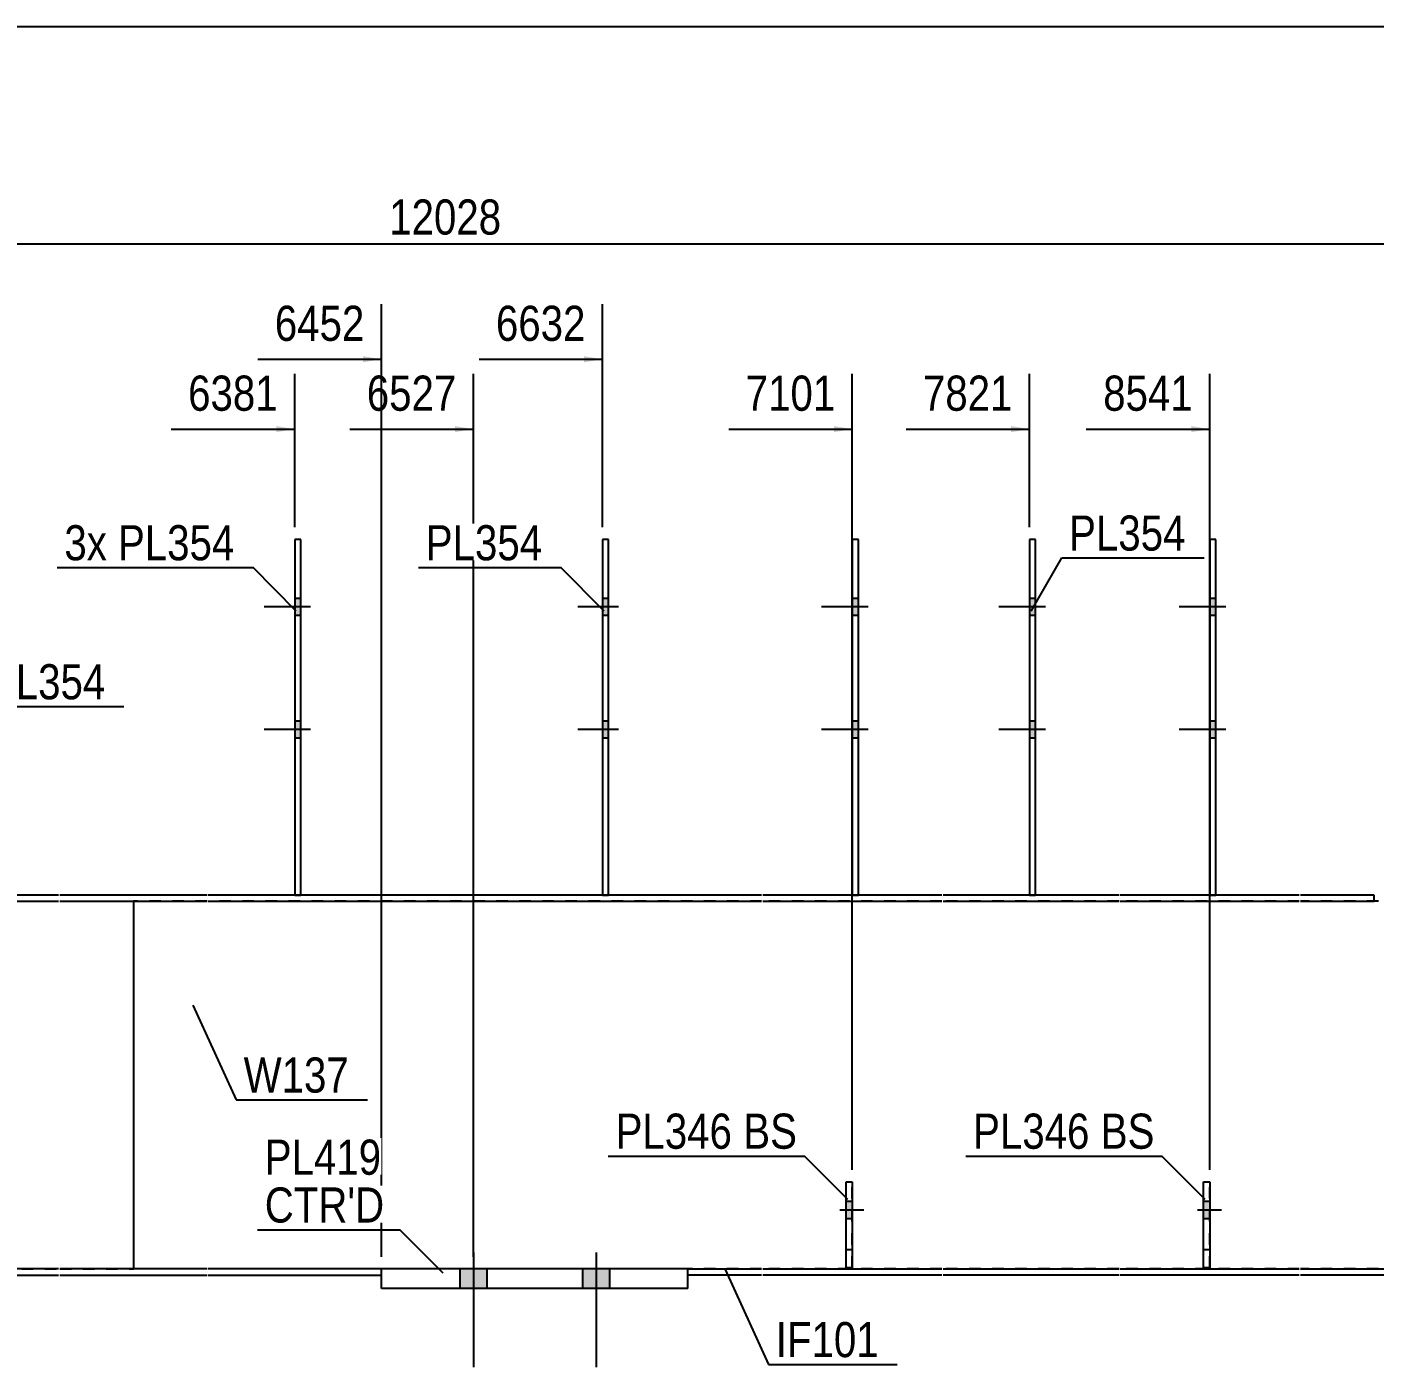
# Model space of a CAD drawing. Header units: millimetres. Extents: x -25 to 378, y -191 to 86.
# Drawn here: x 143 to 252.9, y -23 to 86.3 of the extents above; entities that cross this region are included whole.
import ezdxf

# ---------------------------------------------------------------- set-up
doc = ezdxf.new("R2010")
doc.units = ezdxf.units.MM
doc.linetypes.add('DXK_LINE_DOT1', pattern=[1.8814, 0.9407, -0.9407])
doc.linetypes.add('DXK_LINE_DOT2', pattern=[3.9198, 1.9599, -1.9599])
doc.styles.add('Arial Narrow', font='ARIALN.TTF', dxfattribs={"height": 0.2})

# ---------------------------------------------------------------- blocks, each defined once
blk = doc.blocks.new('Unknown-624479089-11088')
at = {"color": 5, "linetype": 'Continuous'}
blk.add_line((377.84, 86.32), (-22.16, 86.32), dxfattribs=at)
blk = doc.blocks.new('Part-624479089-6371 - 6350')
at = {"color": 2, "linetype": 'Continuous'}
for p, q in [((85.75, -15), (79.75, -15)), ((100.2, -15), (85.85, -15)), ((114.9, -15), (100.3, -15)), ((129.35, -15), (115, -15)), ((145.63, -15), (129.45, -15)), ((157.73, -15), (145.73, -15)), ((171.95, -15), (157.83, -15)), ((79.75, -15.5), (85.75, -15.5)), ((85.85, -15.5), (100.2, -15.5)), ((100.3, -15.5), (114.9, -15.5)), ((115, -15.5), (129.35, -15.5)), ((129.45, -15.5), (145.63, -15.5)), ((145.73, -15.5), (157.73, -15.5)), ((157.83, -15.5), (171.95, -15.5))]:
    blk.add_line(p, q, dxfattribs=at)
at = {"color": 7, "linetype": 'DXK_LINE_DOT1'}
for p, q in [((79.75, -15), (79.75, -15.5)), ((171.95, -15.5), (171.95, -15))]:
    blk.add_line(p, q, dxfattribs=at)
blk = doc.blocks.new('Part-624479089-6374 - 6350')
at = {"color": 2, "linetype": 'Continuous'}
for p, q in [((151.73, 15), (151.73, -15)), ((347.87, -15), (347.95, -15))]:
    blk.add_line(p, q, dxfattribs=at)
at = {"color": 7, "linetype": 'DXK_LINE_DOT1'}
for p, q in [((157.73, 15), (151.73, 15)), ((202.95, 15), (157.83, 15)), ((217.65, 15), (203.05, 15)), ((232.1, 15), (217.75, 15)), ((246.8, 15), (232.2, 15)), ((258.9, 15), (246.9, 15)), ((273.35, 15), (259, 15)), ((288.05, 15), (273.45, 15)), ((302.5, 15), (288.15, 15)), ((317.2, 15), (302.6, 15)), ((352.72, 15), (317.3, 15)), ((347.95, -15), (352.72, 15)), ((157.73, -15), (151.73, -15)), ((202.95, -15), (157.83, -15)), ((217.65, -15), (203.05, -15)), ((232.1, -15), (217.75, -15)), ((246.8, -15), (232.2, -15)), ((258.9, -15), (246.9, -15)), ((273.35, -15), (259, -15)), ((288.05, -15), (273.45, -15)), ((302.5, -15), (288.15, -15)), ((317.2, -15), (302.6, -15)), ((347.95, -15), (317.3, -15))]:
    blk.add_line(p, q, dxfattribs=at)
blk = doc.blocks.new('Part-624479089-6367 - 6350')
at = {"color": 2, "linetype": 'Continuous'}
for p, q in [((196.95, -15), (202.95, -15)), ((203.05, -15), (217.65, -15)), ((217.75, -15), (232.1, -15)), ((232.2, -15), (246.8, -15)), ((246.9, -15), (258.9, -15)), ((259, -15), (273.35, -15)), ((273.45, -15), (288.05, -15)), ((288.15, -15), (302.5, -15)), ((302.6, -15), (317.2, -15)), ((317.3, -15), (347.87, -15)), ((347.87, -15), (347.87, -15.5)), ((202.95, -15.5), (196.95, -15.5)), ((217.65, -15.5), (203.05, -15.5)), ((232.1, -15.5), (217.75, -15.5)), ((246.8, -15.5), (232.2, -15.5)), ((258.9, -15.5), (246.9, -15.5)), ((273.35, -15.5), (259, -15.5)), ((288.05, -15.5), (273.45, -15.5)), ((302.5, -15.5), (288.15, -15.5)), ((317.2, -15.5), (302.6, -15.5)), ((347.87, -15.5), (317.3, -15.5))]:
    blk.add_line(p, q, dxfattribs=at)
at = {"color": 7, "linetype": 'DXK_LINE_DOT1'}
blk.add_line((196.95, -15.5), (196.95, -15), dxfattribs=at)
blk = doc.blocks.new('Part-624479089-6376 - 6350')
at = {"color": 2, "linetype": 'Continuous'}
for p, q in [((139.63, 15.5), (139.63, 15)), ((145.63, 15.5), (139.63, 15.5)), ((157.73, 15.5), (145.73, 15.5)), ((202.95, 15.5), (157.83, 15.5)), ((217.65, 15.5), (203.05, 15.5)), ((232.1, 15.5), (217.75, 15.5)), ((246.8, 15.5), (232.2, 15.5)), ((252.9, 15.5), (246.9, 15.5)), ((252.9, 15), (252.9, 15.5)), ((139.63, 15), (145.63, 15)), ((145.73, 15), (157.73, 15)), ((157.83, 15), (202.95, 15)), ((203.05, 15), (217.65, 15)), ((217.75, 15), (232.1, 15)), ((232.2, 15), (246.8, 15)), ((246.9, 15), (252.9, 15))]:
    blk.add_line(p, q, dxfattribs=at)
blk = doc.blocks.new('Bolt-624479089-6463 - 6350')
at = {"linetype": 'Continuous'}
for points in [[(225.3, 38.3), (225.3, 39.7), (224.8, 39.7), (224.8, 38.3)], [(225.3, 38.3), (225.3, 39.7), (224.8, 39.7), (224.8, 38.3)], [(225.3, 28.3), (225.3, 29.7), (224.8, 29.7), (224.8, 28.3)], [(225.3, 28.3), (225.3, 29.7), (224.8, 29.7), (224.8, 28.3)]]:
    blk.add_hatch(color=3, dxfattribs=at).paths.add_polyline_path(points)
at = {"color": 3, "linetype": 'Continuous'}
for p, q in [((225.3, 39.7), (224.8, 39.7)), ((225.3, 39.7), (224.8, 39.7)), ((226.1, 39), (222.3, 39)), ((226.1, 39), (222.3, 39)), ((225.3, 38.3), (224.8, 38.3)), ((225.3, 38.3), (224.8, 38.3)), ((225.3, 29.7), (224.8, 29.7)), ((225.3, 29.7), (224.8, 29.7)), ((226.1, 29), (222.3, 29)), ((226.1, 29), (222.3, 29)), ((225.3, 28.3), (224.8, 28.3)), ((225.3, 28.3), (224.8, 28.3))]:
    blk.add_line(p, q, dxfattribs=at)
blk = doc.blocks.new('Part-624479089-6452 - 6350')
at = {"color": 7, "linetype": 'DXK_LINE_DOT1'}
for p, q in [((0, 15), (0, -15)), ((0, 15), (7.5, 15)), ((7.6, 15), (19.6, 15)), ((19.7, 15), (34.3, 15)), ((34.4, 15), (48.65, 15)), ((48.75, 15), (85.75, 15)), ((85.85, 15), (100.2, 15)), ((100.3, 15), (114.9, 15)), ((115, 15), (129.35, 15)), ((129.45, 15), (145.63, 15)), ((145.73, 15), (151.73, 15)), ((0, -15), (7.5, -15)), ((7.6, -15), (19.6, -15)), ((19.7, -15), (26.5, -15)), ((27, -15), (34.3, -15)), ((34.4, -15), (48.65, -15)), ((48.75, -15), (85.75, -15)), ((85.85, -15), (100.2, -15)), ((100.3, -15), (114.9, -15)), ((115, -15), (129.35, -15)), ((129.45, -15), (145.63, -15)), ((145.73, -15), (151.73, -15))]:
    blk.add_line(p, q, dxfattribs=at)
at = {"color": 2, "linetype": 'Continuous'}
blk.add_line((151.73, 15), (151.73, -15), dxfattribs=at)
blk = doc.blocks.new('Part-624479089-6451 - 6350')
at = {"color": 2, "linetype": 'Continuous'}
for p, q in [((190.48, 44.5), (189.98, 44.5)), ((189.98, 44.5), (189.98, 15.5)), ((190.48, 15.5), (190.48, 44.5))]:
    blk.add_line(p, q, dxfattribs=at)
at = {"color": 7, "linetype": 'DXK_LINE_DOT1'}
blk.add_line((189.98, 15.5), (190.48, 15.5), dxfattribs=at)
blk = doc.blocks.new('Part-624479089-6391 - 6350')
at = {"color": 2, "linetype": 'Continuous'}
for p, q in [((225.3, 44.5), (224.8, 44.5)), ((224.8, 44.5), (224.8, 15.5)), ((225.3, 15.5), (225.3, 44.5))]:
    blk.add_line(p, q, dxfattribs=at)
at = {"color": 7, "linetype": 'DXK_LINE_DOT1'}
blk.add_line((224.8, 15.5), (225.3, 15.5), dxfattribs=at)
blk = doc.blocks.new('Bolt-624479089-6471 - 6350')
at = {"linetype": 'Continuous'}
for points in [[(210.85, 38.3), (210.85, 39.7), (210.35, 39.7), (210.35, 38.3)], [(210.85, 38.3), (210.85, 39.7), (210.35, 39.7), (210.35, 38.3)], [(210.85, 28.3), (210.85, 29.7), (210.35, 29.7), (210.35, 28.3)], [(210.85, 28.3), (210.85, 29.7), (210.35, 29.7), (210.35, 28.3)]]:
    blk.add_hatch(color=3, dxfattribs=at).paths.add_polyline_path(points)
at = {"color": 3, "linetype": 'Continuous'}
for p, q in [((210.85, 39.7), (210.35, 39.7)), ((210.85, 39.7), (210.35, 39.7)), ((211.65, 39), (207.85, 39)), ((211.65, 39), (207.85, 39)), ((210.85, 38.3), (210.35, 38.3)), ((210.85, 38.3), (210.35, 38.3)), ((210.85, 29.7), (210.35, 29.7)), ((210.85, 29.7), (210.35, 29.7)), ((211.65, 29), (207.85, 29)), ((211.65, 29), (207.85, 29)), ((210.85, 28.3), (210.35, 28.3)), ((210.85, 28.3), (210.35, 28.3))]:
    blk.add_line(p, q, dxfattribs=at)
blk = doc.blocks.new('Part-624479089-6407 - 6350')
at = {"color": 7, "linetype": 'DXK_LINE_DOT1'}
for p, q in [((239, -14.9), (239, -7.9)), ((239, -7.9), (239.5, -7.9)), ((239.5, -14.9), (239.5, -7.9)), ((239, -13.4), (239.5, -13.4)), ((239.5, -14.9), (239, -14.9))]:
    blk.add_line(p, q, dxfattribs=at)
blk = doc.blocks.new('Part-624479089-6397 - 6350')
at = {"color": 2, "linetype": 'Continuous'}
for p, q in [((165.38, 44.5), (164.88, 44.5)), ((164.88, 44.5), (164.88, 15.5)), ((165.38, 15.5), (165.38, 44.5))]:
    blk.add_line(p, q, dxfattribs=at)
at = {"color": 7, "linetype": 'DXK_LINE_DOT1'}
blk.add_line((164.88, 15.5), (165.38, 15.5), dxfattribs=at)
blk = doc.blocks.new('Bolt-624479089-6469 - 6350')
at = {"linetype": 'Continuous'}
for points in [[(165.38, 38.3), (165.38, 39.7), (164.88, 39.7), (164.88, 38.3)], [(165.38, 38.3), (165.38, 39.7), (164.88, 39.7), (164.88, 38.3)], [(165.38, 28.3), (165.38, 29.7), (164.88, 29.7), (164.88, 28.3)], [(165.38, 28.3), (165.38, 29.7), (164.88, 29.7), (164.88, 28.3)]]:
    blk.add_hatch(color=3, dxfattribs=at).paths.add_polyline_path(points)
at = {"color": 3, "linetype": 'Continuous'}
for p, q in [((165.38, 39.7), (164.88, 39.7)), ((165.38, 39.7), (164.88, 39.7)), ((166.18, 39), (162.38, 39)), ((166.18, 39), (162.38, 39)), ((165.38, 38.3), (164.88, 38.3)), ((165.38, 38.3), (164.88, 38.3)), ((165.38, 29.7), (164.88, 29.7)), ((165.38, 29.7), (164.88, 29.7)), ((166.18, 29), (162.38, 29)), ((166.18, 29), (162.38, 29)), ((165.38, 28.3), (164.88, 28.3)), ((165.38, 28.3), (164.88, 28.3))]:
    blk.add_line(p, q, dxfattribs=at)
blk = doc.blocks.new('Part-624479089-6398 - 6350')
at = {"color": 2, "linetype": 'Continuous'}
for p, q in [((171.95, -16.6), (171.95, -15)), ((196.95, -15), (171.95, -15)), ((196.95, -16.6), (196.95, -15)), ((196.95, -16.6), (171.95, -16.6))]:
    blk.add_line(p, q, dxfattribs=at)
blk = doc.blocks.new('Part-624479089-6399 - 6350')
at = {"color": 2, "linetype": 'Continuous'}
for p, q in [((210.85, 44.5), (210.35, 44.5)), ((210.35, 44.5), (210.35, 15.5)), ((210.85, 15.5), (210.85, 44.5))]:
    blk.add_line(p, q, dxfattribs=at)
at = {"color": 7, "linetype": 'DXK_LINE_DOT1'}
blk.add_line((210.35, 15.5), (210.85, 15.5), dxfattribs=at)
blk = doc.blocks.new('Part-624479089-6400 - 6350')
at = {"color": 7, "linetype": 'DXK_LINE_DOT1'}
for p, q in [((209.85, -14.9), (209.85, -7.9)), ((209.85, -7.9), (210.35, -7.9)), ((210.35, -14.9), (210.35, -7.9)), ((209.85, -13.4), (210.35, -13.4)), ((210.35, -14.9), (209.85, -14.9))]:
    blk.add_line(p, q, dxfattribs=at)
blk = doc.blocks.new('Part-624479089-6403 - 6350')
at = {"color": 2, "linetype": 'Continuous'}
for p, q in [((209.85, -14.9), (209.85, -7.9)), ((209.85, -7.9), (210.35, -7.9)), ((210.35, -7.9), (210.35, -14.9)), ((210.35, -14.9), (209.85, -14.9))]:
    blk.add_line(p, q, dxfattribs=at)
blk = doc.blocks.new('Bolt-624479089-6470 - 6350')
at = {"linetype": 'Continuous'}
for points in [[(180.55, -15), (178.35, -15), (178.35, -16.6), (180.55, -16.6)], [(180.55, -15), (178.35, -15), (178.35, -16.6), (180.55, -16.6)], [(180.55, -15), (178.35, -15), (178.35, -16.6), (180.55, -16.6)], [(180.55, -15), (178.35, -15), (178.35, -16.6), (180.55, -16.6)], [(190.55, -15), (188.35, -15), (188.35, -16.6), (190.55, -16.6)], [(190.55, -15), (188.35, -15), (188.35, -16.6), (190.55, -16.6)], [(190.55, -15), (188.35, -15), (188.35, -16.6), (190.55, -16.6)], [(190.55, -15), (188.35, -15), (188.35, -16.6), (190.55, -16.6)]]:
    blk.add_hatch(color=3, dxfattribs=at).paths.add_polyline_path(points)
at = {"color": 3, "linetype": 'Continuous'}
for p, q in [((179.45, -13.66), (179.45, -23)), ((179.45, -13.66), (179.45, -23)), ((179.45, -13.66), (179.45, -23)), ((179.45, -13.66), (179.45, -23)), ((189.45, -13.66), (189.45, -23)), ((189.45, -13.66), (189.45, -23)), ((189.45, -13.66), (189.45, -23)), ((189.45, -13.66), (189.45, -23)), ((178.35, -15), (178.35, -16.6)), ((178.35, -15), (178.35, -16.6)), ((178.35, -15), (178.35, -16.6)), ((178.35, -15), (178.35, -16.6)), ((180.55, -15), (180.55, -16.6)), ((180.55, -15), (180.55, -16.6)), ((180.55, -15), (180.55, -16.6)), ((180.55, -15), (180.55, -16.6)), ((188.35, -15), (188.35, -16.6)), ((188.35, -15), (188.35, -16.6)), ((188.35, -15), (188.35, -16.6)), ((188.35, -15), (188.35, -16.6)), ((190.55, -15), (190.55, -16.6)), ((190.55, -15), (190.55, -16.6)), ((190.55, -15), (190.55, -16.6)), ((190.55, -15), (190.55, -16.6))]:
    blk.add_line(p, q, dxfattribs=at)
blk = doc.blocks.new('Part-624479089-6406 - 6350')
at = {"color": 2, "linetype": 'Continuous'}
for p, q in [((240, 44.5), (239.5, 44.5)), ((239.5, 44.5), (239.5, 15.5)), ((240, 15.5), (240, 44.5))]:
    blk.add_line(p, q, dxfattribs=at)
at = {"color": 7, "linetype": 'DXK_LINE_DOT1'}
blk.add_line((239.5, 15.5), (240, 15.5), dxfattribs=at)
blk = doc.blocks.new('Part-624479089-6410 - 6350')
at = {"color": 2, "linetype": 'Continuous'}
for p, q in [((239, -14.9), (239, -7.9)), ((239, -7.9), (239.5, -7.9)), ((239.5, -7.9), (239.5, -14.9)), ((239.5, -14.9), (239, -14.9))]:
    blk.add_line(p, q, dxfattribs=at)
blk = doc.blocks.new('Bolt-624479089-6472 - 6350')
at = {"color": 3, "linetype": 'DXK_LINE_DOT2'}
for p, q in [((210.35, -9.5), (209.85, -9.5)), ((211.3, -10.2), (208, -10.2)), ((210.35, -10.9), (209.85, -10.9))]:
    blk.add_line(p, q, dxfattribs=at)
blk = doc.blocks.new('Bolt-624479089-6475 - 6350')
at = {"linetype": 'Continuous'}
blk.add_hatch(color=3, dxfattribs=at).paths.add_polyline_path([(210.35, -10.9), (210.35, -9.5), (209.85, -9.5), (209.85, -10.9)])
at = {"color": 3, "linetype": 'Continuous'}
for p, q in [((210.35, -9.5), (209.85, -9.5)), ((211.15, -10.2), (209.85, -10.2)), ((210.35, -10.9), (209.85, -10.9))]:
    blk.add_line(p, q, dxfattribs=at)
blk = doc.blocks.new('Bolt-624479089-6478 - 6350')
at = {"linetype": 'Continuous'}
for points in [[(240, 38.3), (240, 39.7), (239.5, 39.7), (239.5, 38.3)], [(240, 38.3), (240, 39.7), (239.5, 39.7), (239.5, 38.3)], [(240, 28.3), (240, 29.7), (239.5, 29.7), (239.5, 28.3)], [(240, 28.3), (240, 29.7), (239.5, 29.7), (239.5, 28.3)]]:
    blk.add_hatch(color=3, dxfattribs=at).paths.add_polyline_path(points)
at = {"color": 3, "linetype": 'Continuous'}
for p, q in [((240, 39.7), (239.5, 39.7)), ((240, 39.7), (239.5, 39.7)), ((240.8, 39), (237, 39)), ((240.8, 39), (237, 39)), ((240, 38.3), (239.5, 38.3)), ((240, 38.3), (239.5, 38.3)), ((240, 29.7), (239.5, 29.7)), ((240, 29.7), (239.5, 29.7)), ((240.8, 29), (237, 29)), ((240.8, 29), (237, 29)), ((240, 28.3), (239.5, 28.3)), ((240, 28.3), (239.5, 28.3))]:
    blk.add_line(p, q, dxfattribs=at)
blk = doc.blocks.new('Bolt-624479089-6479 - 6350')
at = {"color": 3, "linetype": 'DXK_LINE_DOT2'}
for p, q in [((239.5, -9.5), (239, -9.5)), ((240.45, -10.2), (237.15, -10.2)), ((239.5, -10.9), (239, -10.9))]:
    blk.add_line(p, q, dxfattribs=at)
blk = doc.blocks.new('Bolt-624479089-6482 - 6350')
at = {"linetype": 'Continuous'}
blk.add_hatch(color=3, dxfattribs=at).paths.add_polyline_path([(239.5, -10.9), (239.5, -9.5), (239, -9.5), (239, -10.9)])
at = {"color": 3, "linetype": 'Continuous'}
for p, q in [((239.5, -9.5), (239, -9.5)), ((240.3, -10.2), (239, -10.2)), ((239.5, -10.9), (239, -10.9))]:
    blk.add_line(p, q, dxfattribs=at)
blk = doc.blocks.new('Bolt-624479089-6519 - 6350')
at = {"linetype": 'Continuous'}
for points in [[(190.48, 38.3), (190.48, 39.7), (189.98, 39.7), (189.98, 38.3)], [(190.48, 38.3), (190.48, 39.7), (189.98, 39.7), (189.98, 38.3)], [(190.48, 28.3), (190.48, 29.7), (189.98, 29.7), (189.98, 28.3)], [(190.48, 28.3), (190.48, 29.7), (189.98, 29.7), (189.98, 28.3)]]:
    blk.add_hatch(color=3, dxfattribs=at).paths.add_polyline_path(points)
at = {"color": 3, "linetype": 'Continuous'}
for p, q in [((190.48, 39.7), (189.98, 39.7)), ((190.48, 39.7), (189.98, 39.7)), ((191.28, 39), (187.98, 39)), ((191.28, 39), (187.98, 39)), ((190.48, 38.3), (189.98, 38.3)), ((190.48, 38.3), (189.98, 38.3)), ((190.48, 29.7), (189.98, 29.7)), ((190.48, 29.7), (189.98, 29.7)), ((191.28, 29), (187.98, 29)), ((191.28, 29), (187.98, 29)), ((190.48, 28.3), (189.98, 28.3)), ((190.48, 28.3), (189.98, 28.3))]:
    blk.add_line(p, q, dxfattribs=at)
blk = doc.blocks.new('StraightDimension-624479089-16847 - 6350')
at = {"linetype": 'Continuous'}
blk.add_hatch(color=7, dxfattribs=at).paths.add_polyline_path([(177.95, 53.76), (179.45, 53.51), (177.95, 53.26)])
at = {"color": 7, "linetype": 'Continuous'}
for p, q in [((179.45, -14), (179.45, 58.01)), ((169.38, 53.51), (179.45, 53.51))]:
    blk.add_line(p, q, dxfattribs=at)
at = {"color": 0}
blk.add_wipeout([(178.67, 54.41), (178.67, 58.61), (170.16, 58.61), (170.16, 54.41)], dxfattribs=at)
at = {"color": 3, "style": 'Arial Narrow'}
blk.add_text('6527', height=2.863, dxfattribs=at).set_placement((170.76, 55.01))
blk = doc.blocks.new('StraightDimension-624479089-16846 - 6350')
at = {"linetype": 'Continuous'}
blk.add_hatch(color=7, dxfattribs=at).paths.add_polyline_path([(188.48, 59.46), (189.98, 59.21), (188.48, 58.96)])
at = {"color": 7, "linetype": 'Continuous'}
for p, q in [((189.98, 45.5), (189.98, 63.71)), ((179.92, 59.21), (189.98, 59.21))]:
    blk.add_line(p, q, dxfattribs=at)
at = {"color": 0}
blk.add_wipeout([(189.21, 60.11), (189.21, 64.31), (180.69, 64.31), (180.69, 60.11)], dxfattribs=at)
at = {"color": 3, "style": 'Arial Narrow'}
blk.add_text('6632', height=2.863, dxfattribs=at).set_placement((181.29, 60.71))
blk = doc.blocks.new('StraightDimension-624479089-16843 - 6350')
at = {"linetype": 'Continuous'}
blk.add_hatch(color=7, dxfattribs=at).paths.add_polyline_path([(238, 53.76), (239.5, 53.51), (238, 53.26)])
at = {"color": 7, "linetype": 'Continuous'}
for p, q in [((239.5, -6.9), (239.5, 58.01)), ((229.43, 53.51), (239.5, 53.51))]:
    blk.add_line(p, q, dxfattribs=at)
at = {"color": 0}
blk.add_wipeout([(238.72, 54.41), (238.72, 58.61), (230.21, 58.61), (230.21, 54.41)], dxfattribs=at)
at = {"color": 3, "style": 'Arial Narrow'}
blk.add_text('8541', height=2.863, dxfattribs=at).set_placement((230.81, 55.01))
blk = doc.blocks.new('StraightDimension-624479089-11786 - 6350')
at = {"color": 7, "linetype": 'Continuous'}
blk.add_line((-1.6, 68.63), (355.91, 68.63), dxfattribs=at)
at = {"color": 0}
blk.add_wipeout([(182.33, 68.78), (182.33, 72.98), (171.99, 72.98), (171.99, 68.78)], dxfattribs=at)
at = {"color": 3, "style": 'Arial Narrow'}
blk.add_text('12028', height=2.863, dxfattribs=at).set_placement((172.59, 69.38))
blk = doc.blocks.new('StraightDimension-624479089-16844 - 6350')
at = {"linetype": 'Continuous'}
blk.add_hatch(color=7, dxfattribs=at).paths.add_polyline_path([(223.3, 53.76), (224.8, 53.51), (223.3, 53.26)])
at = {"color": 7, "linetype": 'Continuous'}
for p, q in [((224.8, 45.5), (224.8, 58.01)), ((214.73, 53.51), (224.8, 53.51))]:
    blk.add_line(p, q, dxfattribs=at)
at = {"color": 0}
blk.add_wipeout([(224.02, 54.41), (224.02, 58.61), (215.51, 58.61), (215.51, 54.41)], dxfattribs=at)
at = {"color": 3, "style": 'Arial Narrow'}
blk.add_text('7821', height=2.863, dxfattribs=at).set_placement((216.11, 55.01))
blk = doc.blocks.new('StraightDimension-624479089-16845 - 6350')
at = {"linetype": 'Continuous'}
blk.add_hatch(color=7, dxfattribs=at).paths.add_polyline_path([(208.85, 53.76), (210.35, 53.51), (208.85, 53.26)])
at = {"color": 7, "linetype": 'Continuous'}
for p, q in [((210.35, -6.9), (210.35, 58.01)), ((200.28, 53.51), (210.35, 53.51))]:
    blk.add_line(p, q, dxfattribs=at)
at = {"color": 0}
blk.add_wipeout([(209.57, 54.41), (209.57, 58.61), (201.06, 58.61), (201.06, 54.41)], dxfattribs=at)
at = {"color": 3, "style": 'Arial Narrow'}
blk.add_text('7101', height=2.863, dxfattribs=at).set_placement((201.66, 55.01))
blk = doc.blocks.new('StraightDimension-624479089-16848 - 6350')
at = {"linetype": 'Continuous'}
blk.add_hatch(color=7, dxfattribs=at).paths.add_polyline_path([(170.45, 59.46), (171.95, 59.21), (170.45, 58.96)])
at = {"color": 7, "linetype": 'Continuous'}
for p, q in [((171.95, -14), (171.95, 63.71)), ((161.88, 59.21), (171.95, 59.21))]:
    blk.add_line(p, q, dxfattribs=at)
at = {"color": 0}
blk.add_wipeout([(171.17, 60.11), (171.17, 64.31), (162.66, 64.31), (162.66, 60.11)], dxfattribs=at)
at = {"color": 3, "style": 'Arial Narrow'}
blk.add_text('6452', height=2.863, dxfattribs=at).set_placement((163.26, 60.71))
blk = doc.blocks.new('StraightDimension-624479089-16849 - 6350')
at = {"linetype": 'Continuous'}
blk.add_hatch(color=7, dxfattribs=at).paths.add_polyline_path([(163.38, 53.76), (164.88, 53.51), (163.38, 53.26)])
at = {"color": 7, "linetype": 'Continuous'}
for p, q in [((164.88, 45.5), (164.88, 58.01)), ((154.82, 53.51), (164.88, 53.51))]:
    blk.add_line(p, q, dxfattribs=at)
at = {"color": 0}
blk.add_wipeout([(164.11, 54.41), (164.11, 58.61), (155.59, 58.61), (155.59, 54.41)], dxfattribs=at)
at = {"color": 3, "style": 'Arial Narrow'}
blk.add_text('6381', height=2.863, dxfattribs=at).set_placement((156.19, 55.01))
blk = doc.blocks.new('Mark-624479089-11551 - 6350')
at = {"color": 7, "linetype": 'Continuous'}
for p in [(174.97, 42.21), (190.11, 38.67)]:
    blk.add_line(p, (186.58, 42.21), dxfattribs=at)
at = {"color": 0}
blk.add_wipeout([(185.08, 42.81), (185.08, 45.81), (175.57, 45.81), (175.57, 42.81)], dxfattribs=at)
blk.add_wipeout([(185.08, 42.81), (185.08, 45.81), (175.57, 45.81), (175.57, 42.81)], dxfattribs=at)
at = {"color": 3, "style": 'Arial Narrow'}
blk.add_text('PL354', height=2.863, dxfattribs=at).set_placement((175.57, 42.81))
blk = doc.blocks.new('Mark-624479089-11536 - 6350')
at = {"color": 7, "linetype": 'Continuous'}
for p in [(161.84, -11.81), (176.98, -15.35)]:
    blk.add_line(p, (173.44, -11.81), dxfattribs=at)
at = {"color": 0}
for points in [[(171.94, -7.31), (171.94, -4.31), (162.44, -4.31), (162.44, -7.31)], [(172.19, -11.21), (172.19, -8.21), (162.44, -8.21), (162.44, -11.21)]]:
    blk.add_wipeout(points, dxfattribs=at)
for points in [[(171.94, -7.31), (171.94, -4.31), (162.44, -4.31), (162.44, -7.31)], [(172.19, -11.21), (172.19, -8.21), (162.44, -8.21), (162.44, -11.21)]]:
    blk.add_wipeout(points, dxfattribs=at)
at = {"color": 3, "style": 'Arial Narrow'}
blk.add_text('PL419', height=2.863, dxfattribs=at).set_placement((162.44, -7.31))
at = {"color": 1, "style": 'Arial Narrow'}
blk.add_text("CTR'D", height=2.863, dxfattribs=at).set_placement((162.44, -11.21))
blk = doc.blocks.new('MarkSet-624479089-11423 - 6350')
at = {"color": 7, "linetype": 'Continuous'}
for p in [(145.5, 42.21), (165.01, 38.67)]:
    blk.add_line(p, (161.48, 42.21), dxfattribs=at)
at = {"color": 0}
for points in [[(149.57, 42.81), (149.57, 45.81), (146.1, 45.81), (146.1, 42.81)], [(159.98, 42.81), (159.98, 45.81), (150.47, 45.81), (150.47, 42.81)]]:
    blk.add_wipeout(points, dxfattribs=at)
for points in [[(149.57, 42.81), (149.57, 45.81), (146.1, 45.81), (146.1, 42.81)], [(159.98, 42.81), (159.98, 45.81), (150.47, 45.81), (150.47, 42.81)]]:
    blk.add_wipeout(points, dxfattribs=at)
at = {"color": 3, "style": 'Arial Narrow'}
for s, p in [('3x', (146.1, 42.81)), ('PL354', (150.47, 42.81))]:
    blk.add_text(s, height=2.863, dxfattribs=at).set_placement(p)
blk = doc.blocks.new('MarkSet-624479089-11457 - 6350')
at = {"color": 7, "linetype": 'Continuous'}
for p in [(190.45, -5.79), (209.98, -9.33)]:
    blk.add_line(p, (206.44, -5.79), dxfattribs=at)
at = {"color": 0}
for points in [[(200.56, -5.19), (200.56, -2.19), (191.05, -2.19), (191.05, -5.19)], [(205.84, -5.19), (205.84, -2.19), (201.46, -2.19), (201.46, -5.19)]]:
    blk.add_wipeout(points, dxfattribs=at)
for points in [[(200.56, -5.19), (200.56, -2.19), (191.05, -2.19), (191.05, -5.19)], [(205.84, -5.19), (205.84, -2.19), (201.46, -2.19), (201.46, -5.19)]]:
    blk.add_wipeout(points, dxfattribs=at)
at = {"color": 3, "style": 'Arial Narrow'}
for s, p in [('PL346', (191.05, -5.19)), ('BS', (201.46, -5.19))]:
    blk.add_text(s, height=2.863, dxfattribs=at).set_placement(p)
blk = doc.blocks.new('MarkSet-624479089-11468 - 6350')
at = {"color": 7, "linetype": 'Continuous'}
for p in [(219.6, -5.79), (239.13, -9.33)]:
    blk.add_line(p, (235.59, -5.79), dxfattribs=at)
at = {"color": 0}
for points in [[(229.71, -5.19), (229.71, -2.19), (220.2, -2.19), (220.2, -5.19)], [(234.99, -5.19), (234.99, -2.19), (230.61, -2.19), (230.61, -5.19)]]:
    blk.add_wipeout(points, dxfattribs=at)
for points in [[(229.71, -5.19), (229.71, -2.19), (220.2, -2.19), (220.2, -5.19)], [(234.99, -5.19), (234.99, -2.19), (230.61, -2.19), (230.61, -5.19)]]:
    blk.add_wipeout(points, dxfattribs=at)
at = {"color": 3, "style": 'Arial Narrow'}
for s, p in [('PL346', (220.2, -5.19)), ('BS', (230.61, -5.19))]:
    blk.add_text(s, height=2.863, dxfattribs=at).set_placement(p)
blk = doc.blocks.new('Mark-624479089-11476 - 6350')
at = {"color": 7, "linetype": 'Continuous'}
for p, q in [((199.97, -15.05), (203.51, -22.79)), ((203.51, -22.79), (214.01, -22.79))]:
    blk.add_line(p, q, dxfattribs=at)
at = {"color": 0}
blk.add_wipeout([(212.51, -22.19), (212.51, -19.19), (204.11, -19.19), (204.11, -22.19)], dxfattribs=at)
blk.add_wipeout([(212.51, -22.19), (212.51, -19.19), (204.11, -19.19), (204.11, -22.19)], dxfattribs=at)
at = {"color": 3, "style": 'Arial Narrow'}
blk.add_text('IF101', height=2.863, dxfattribs=at).set_placement((204.11, -22.19))
blk = doc.blocks.new('Mark-624479089-11485 - 6350')
at = {"color": 7, "linetype": 'Continuous'}
for p, q in [((156.58, 6.52), (160.12, -1.21)), ((160.12, -1.21), (170.81, -1.21))]:
    blk.add_line(p, q, dxfattribs=at)
at = {"color": 0}
blk.add_wipeout([(169.31, -0.61), (169.31, 2.39), (160.72, 2.39), (160.72, -0.61)], dxfattribs=at)
blk.add_wipeout([(169.31, -0.61), (169.31, 2.39), (160.72, 2.39), (160.72, -0.61)], dxfattribs=at)
at = {"color": 3, "style": 'Arial Narrow'}
blk.add_text('W137', height=2.863, dxfattribs=at).set_placement((160.72, -0.61))
blk = doc.blocks.new('Mark-624479089-11518 - 6350')
at = {"color": 7, "linetype": 'Continuous'}
for p, q in [((224.93, 38.67), (227.43, 43)), ((227.43, 43), (239.03, 43))]:
    blk.add_line(p, q, dxfattribs=at)
at = {"color": 0}
blk.add_wipeout([(237.53, 43.6), (237.53, 46.6), (228.03, 46.6), (228.03, 43.6)], dxfattribs=at)
blk.add_wipeout([(237.53, 43.6), (237.53, 46.6), (228.03, 46.6), (228.03, 43.6)], dxfattribs=at)
at = {"color": 3, "style": 'Arial Narrow'}
blk.add_text('PL354', height=2.863, dxfattribs=at).set_placement((228.03, 43.6))
blk = doc.blocks.new('Mark-624479089-11533 - 6350')
at = {"color": 7, "linetype": 'Continuous'}
for p, q in [((136.88, 34.52), (139.35, 30.87)), ((139.35, 30.87), (150.95, 30.87))]:
    blk.add_line(p, q, dxfattribs=at)
at = {"color": 0}
blk.add_wipeout([(149.45, 31.47), (149.45, 34.47), (139.95, 34.47), (139.95, 31.47)], dxfattribs=at)
blk.add_wipeout([(149.45, 31.47), (149.45, 34.47), (139.95, 34.47), (139.95, 31.47)], dxfattribs=at)
at = {"color": 3, "style": 'Arial Narrow'}
blk.add_text('PL354', height=2.863, dxfattribs=at).set_placement((139.95, 31.47))

msp = doc.modelspace()

# ---------------------------------------------------------------- block references
for name in ['Unknown-624479089-11088', 'Part-624479089-6397 - 6350', 'Part-624479089-6451 - 6350', 'Part-624479089-6399 - 6350', 'Part-624479089-6391 - 6350', 'Part-624479089-6406 - 6350', 'Bolt-624479089-6469 - 6350', 'Bolt-624479089-6519 - 6350', 'Bolt-624479089-6471 - 6350', 'Bolt-624479089-6463 - 6350', 'Bolt-624479089-6478 - 6350', 'Part-624479089-6376 - 6350', 'Part-624479089-6452 - 6350', 'Part-624479089-6374 - 6350', 'Part-624479089-6400 - 6350', 'Part-624479089-6403 - 6350', 'Part-624479089-6407 - 6350', 'Part-624479089-6410 - 6350', 'Bolt-624479089-6472 - 6350', 'Bolt-624479089-6475 - 6350', 'Bolt-624479089-6479 - 6350', 'Bolt-624479089-6482 - 6350', 'Bolt-624479089-6470 - 6350', 'Part-624479089-6371 - 6350', 'Part-624479089-6398 - 6350', 'Part-624479089-6367 - 6350']:
    msp.add_blockref(name, (0, 0))

# ---------------------------------------------------------------- next in the draw order: block references
for name in ['StraightDimension-624479089-16847 - 6350', 'StraightDimension-624479089-16843 - 6350', 'Mark-624479089-11476 - 6350']:
    msp.add_blockref(name, (0, 0))

# ---------------------------------------------------------------- next in the draw order: block references
for name in ['StraightDimension-624479089-16846 - 6350', 'MarkSet-624479089-11468 - 6350']:
    msp.add_blockref(name, (0, 0))

# ---------------------------------------------------------------- next in the draw order: block references
msp.add_blockref('StraightDimension-624479089-11786 - 6350', (0, 0))

# ---------------------------------------------------------------- next in the draw order: block references
for name in ['StraightDimension-624479089-16848 - 6350', 'StraightDimension-624479089-16845 - 6350', 'StraightDimension-624479089-16844 - 6350', 'Mark-624479089-11551 - 6350', 'Mark-624479089-11533 - 6350']:
    msp.add_blockref(name, (0, 0))

# ---------------------------------------------------------------- next in the draw order: block references
for name in ['StraightDimension-624479089-16849 - 6350', 'Mark-624479089-11518 - 6350', 'Mark-624479089-11485 - 6350', 'MarkSet-624479089-11457 - 6350', 'Mark-624479089-11536 - 6350']:
    msp.add_blockref(name, (0, 0))

# ---------------------------------------------------------------- next in the draw order: block references
msp.add_blockref('MarkSet-624479089-11423 - 6350', (0, 0))

doc.saveas('drawing.dxf')
